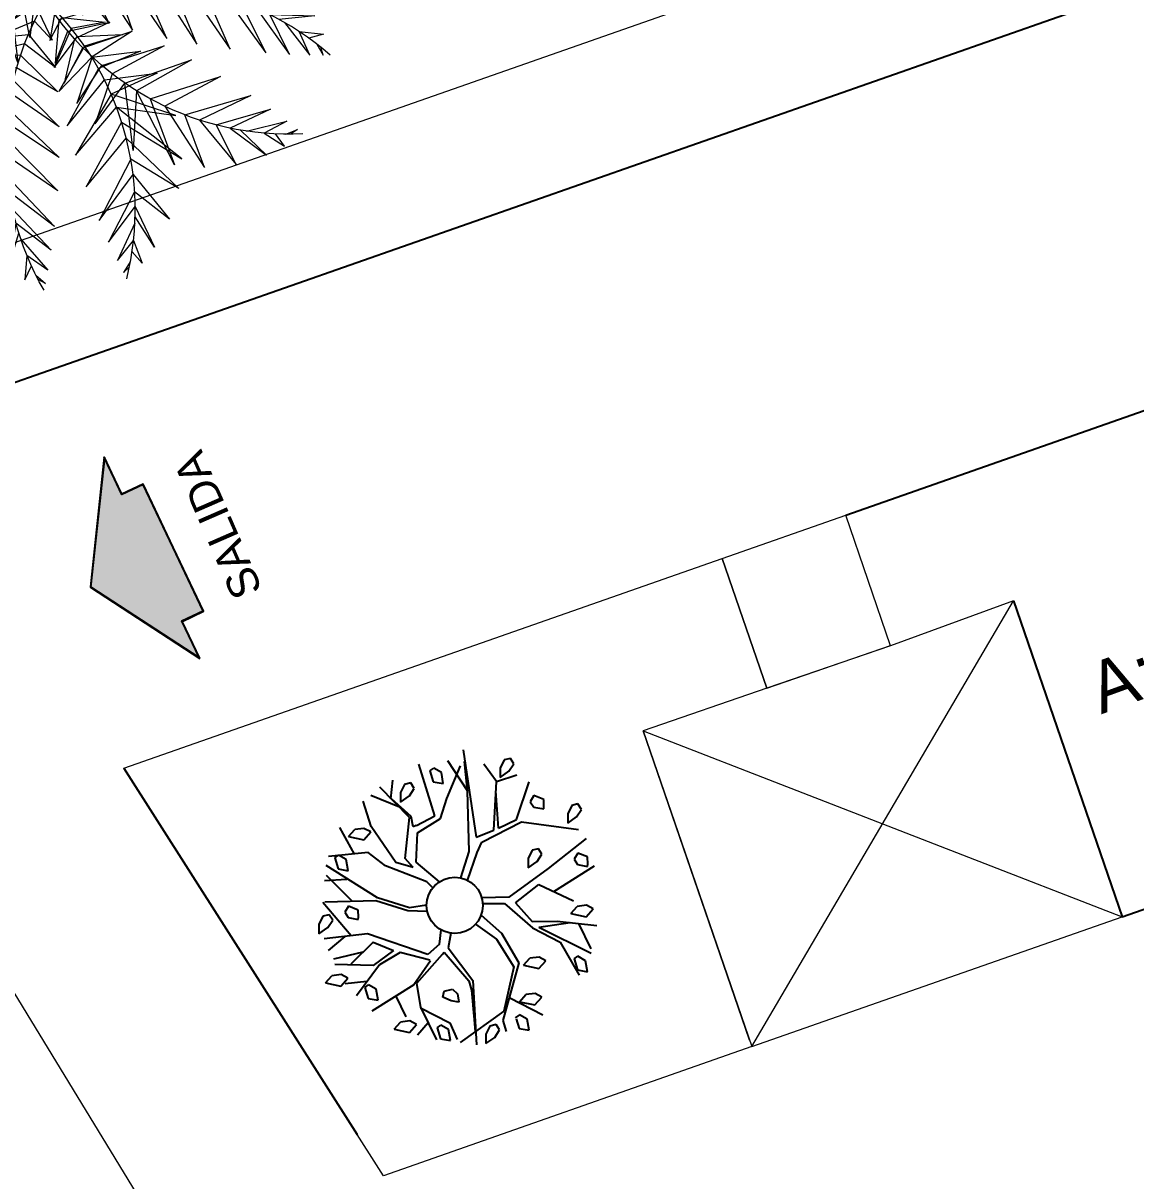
# Model space of a CAD drawing. Extents: x 604418 to 606014, y 1310869 to 1312555.
# Drawn here: x 605709.96 to 605718.47, y 1311089.53 to 1311098.38 of the extents above; entities that cross this region are included whole.
import ezdxf

# ---------------------------------------------------------------- set-up
doc = ezdxf.new("R2010")
doc.units = 0
doc.header["$MEASUREMENT"] = 0
for name, pattern in [('ACAD_ISO04W100', [30, 24, -3, 0, -3]), ('ACAD_ISO06W100', [36, 24, -3, 0, -3, 0, -3, 0, -3]), ('HIDDEN', [0.375, 0.25, -0.125]), ('SUBTERRANEO', [4.7624999999999975, 3.174999999999999, -1.587499999999999])]:
    doc.linetypes.add(name, pattern=pattern)
doc.layers.get('0').update_dxf_attribs({"color": 10})
doc.layers.add('1-Cartografia', color=7, linetype='Continuous', lineweight=13)
doc.layers.add('LMT a INSTALAR', color=6, linetype='ACAD_ISO06W100', lineweight=9)
for name, color, linetype in [('ANDENES-TITO', 2, 'Continuous'), ('ARBOLES', 102, 'Continuous'), ('PALME-1', 82, 'Continuous'), ('parqueos', 4, 'Continuous'), ('Q01 - CALLES', 127, 'Continuous')]:
    doc.layers.add(name, color=color, linetype=linetype)
doc.styles.add('B', font='arial.ttf', dxfattribs={"height": 0.0254})

# ---------------------------------------------------------------- blocks, each defined once
blk = doc.blocks.new('A$C48C97B70')
at = {"layer": 'PALME-1', "lineweight": 5}
for p, q in [((2.072342711151578, 6.539757133461535), (2.170993821462616, 6.532959528965876)), ((2.215910241822712, 6.496664697071537), (2.072342711151578, 6.539757133461535)), ((2.315381746622734, 6.599569622194394), (2.308759636594914, 6.417534291977063)), ((2.409648848813958, 6.324762820033357), (2.315381746622734, 6.599569622194394)), ((2.552023350144736, 6.547294185031205), (2.605243965052068, 6.121538928011432)), ((2.686585457413457, 6.0263228318654), (2.552023350144736, 6.547294185031205)), ((2.109145975671709, 6.384245945140719), (2.409648848813958, 6.324762820033357)), ((2.556235553929582, 6.175663349684328), (2.109145975671709, 6.384245945140719)), ((2.902934323064983, 6.406875107437372), (2.79309800628107, 5.890090512111783)), ((2.91185081389267, 5.719506327062845), (2.902934323064983, 6.406875107437372)), ((2.17080201394856, 6.14843697915785), (2.686585457413457, 6.0263228318654)), ((2.79309800628107, 5.890090512111783), (2.17080201394856, 6.14843697915785)), ((3.221362474723719, 6.19808159628883), (3.009236497804523, 5.560948513448238)), ((3.129033586243168, 5.334387176670134), (3.221362474723719, 6.19808159628883)), ((3.210483656963333, 5.151997671928257), (3.476696790079586, 5.948182277148589)), ((3.476696790079586, 5.948182277148589), (3.277439789846539, 4.975987701676786)), ((2.250659788493067, 5.877088903915137), (2.91185081389267, 5.719506327062845)), ((3.009236497804523, 5.560948513448238), (2.250659788493067, 5.877088903915137)), ((2.388137213652954, 5.472214528825134), (3.129033586243168, 5.334387176670134)), ((3.210483656963333, 5.151997671928257), (2.388137213652954, 5.472214528825134)), ((3.277439789846539, 4.975987701676786), (3.756338857463561, 5.506348918424919)), ((3.756338857463561, 5.506348918424919), (3.328270285041071, 4.818382484139875)), ((2.534703512326814, 5.10012524551712), (3.277439789846539, 4.975987701676786)), ((3.328270285041071, 4.818382484139875), (2.534703512326814, 5.10012524551712)), ((3.909237030078657, 4.976652111392468), (3.328270285041071, 4.818382484139875)), ((3.377104022074491, 4.634997698944062), (3.909237030078657, 4.976652111392468)), ((2.683092593215406, 4.767370728543028), (3.377104022074491, 4.634997698944062)), ((3.409331238712184, 4.483896916965023), (2.683092593215406, 4.767370728543028)), ((5.099083250737749, 4.709153651027009), (4.7000261915382, 4.003962910035625)), ((4.862730723922141, 4.034791121492162), (5.099083250737749, 4.709153651027009)), ((3.925437976256944, 4.650008630240336), (3.409331238712184, 4.483896916965023)), ((3.434897479135543, 4.330342781729996), (3.925437976256944, 4.650008630240336)), ((4.515644523431547, 3.959039486479014), (4.560836301650852, 4.589793780585751)), ((4.560836301650852, 4.589793780585751), (4.7000261915382, 4.003962910035625)), ((5.620870345737785, 4.675173788331449), (4.862730723922141, 4.034791121492162)), ((5.049313929746859, 4.060273291775957), (5.620870345737785, 4.675173788331449)), ((5.248437111848034, 4.076084800297394), (5.962511981604621, 4.570644963532686)), ((5.962511981604621, 4.570644963532686), (5.504699753597379, 4.07937725703232)), ((1.618893041624688, 4.43102240213193), (2.124885034398176, 3.798161737388)), ((1.959349472192116, 3.802757524186745), (1.618893041624688, 4.43102240213193)), ((4.220504558179528, 3.86392322415486), (4.266304270480759, 4.447634300217032)), ((4.266304270480759, 4.447634300217032), (4.36755700269714, 3.914992629084736)), ((1.109125668299384, 4.314602350816131), (1.959349472192116, 3.802757524186745)), ((1.771087397122756, 3.798282656818628), (1.109125668299384, 4.314602350816131)), ((2.169265136006288, 4.398663227912039), (2.124885034398176, 3.798161737388)), ((2.314061223645695, 3.783092461759225), (2.169265136006288, 4.398663227912039)), ((2.482636831817217, 4.305086443666369), (2.467264722916298, 3.763124301563948)), ((2.620561620569788, 3.736058336682618), (2.482636831817217, 4.305086443666369)), ((2.871413715649396, 4.391883058706298), (3.434897479135543, 4.330342781729996)), ((3.453508515260182, 4.175500756362453), (2.871413715649396, 4.391883058706298)), ((3.893151809461415, 4.363695227541029), (3.453508515260182, 4.175500756362453)), ((3.464408285100944, 4.032410856336355), (3.893151809461415, 4.363695227541029)), ((3.944807559717447, 3.747194973519072), (4.030393492197618, 4.282214030390605)), ((4.030393492197618, 4.282214030390605), (4.075651273597032, 3.806130931247026)), ((5.690529267420061, 4.069788537686691), (6.298271546256728, 4.391043368726969)), ((6.298271546256728, 4.391043368726969), (5.897146972594783, 4.047198329819366)), ((0.7884219525149092, 4.157139943214133), (1.318447572761215, 3.744818661361933)), ((1.571980429929681, 3.782268248032779), (0.7884219525149092, 4.157139943214133)), ((2.741825681529008, 4.179233747301623), (2.772755018319003, 3.702005540952086)), ((2.911298305843957, 3.66459856252186), (2.741825681529008, 4.179233747301623)), ((6.067745437845588, 4.018908204976469), (6.589553371304646, 4.150188793195412)), ((6.589553371304646, 4.150188793195412), (6.190282995230518, 3.993080107029527)), ((2.956376706599258, 4.033704668981954), (3.027247471502051, 3.628440989181399)), ((3.189562233164907, 3.570096318144351), (2.956376706599258, 4.033704668981954)), ((3.012199615594, 4.137813482200727), (3.464408285100944, 4.032410856336355)), ((3.468956709606573, 3.911039973609149), (3.012199615594, 4.137813482200727)), ((3.468037246959284, 3.738560013240203), (3.827438695821911, 4.112911172676831)), ((3.827438695821911, 4.112911172676831), (3.468956709606573, 3.911039973609149)), ((3.685084666009061, 3.609697680687532), (3.841679007280618, 4.104456616099924)), ((3.841679007280618, 4.104456616099924), (3.836072750855237, 3.693081015022472)), ((5.327307574334554, 3.442139740334824), (4.862730723922141, 4.034791121492162)), ((5.049313929746859, 4.060273291775957), (5.724152020178735, 3.491602858528495)), ((5.724152020178735, 3.491602858528495), (5.248437111848034, 4.076084800297394)), ((5.504699753597379, 4.07937725703232), (6.14542867639102, 3.564741639653221)), ((6.14542867639102, 3.564741639653221), (5.690529267420061, 4.069788537686691)), ((5.897146972594783, 4.047198329819366), (6.421890453668311, 3.624540694523603)), ((6.421890453668311, 3.624540694523603), (6.067745437845588, 4.018908204976469)), ((0.485448888852261, 3.926491856342182), (0.9360923547064885, 3.65071875997819)), ((1.136499665444717, 3.705837757093832), (0.485448888852261, 3.926491856342182)), ((4.36755700269714, 3.914992629084736), (4.964124301914126, 3.413108746986836)), ((4.964124301914126, 3.413108746986836), (4.515644523431547, 3.959039486479014)), ((4.7000261915382, 4.003962910035625), (5.327307574334554, 3.442139740334824)), ((6.261264526168816, 3.97596579301171), (6.658436554134823, 3.683305291924626)), ((6.462345477775671, 3.91865292401053), (6.748742411262356, 3.9674572434742)), ((6.658436554134823, 3.683305291924626), (6.462345477775671, 3.91865292401053)), ((6.748742411262356, 3.9674572434742), (6.592095402884297, 3.8744925793726)), ((1.318447572761215, 3.744818661361933), (0.7675869886297733, 3.134953112574294)), ((1.771087397122756, 3.798282656818628), (1.195132528082468, 3.129650846822187)), ((1.195132528082468, 3.129650846822187), (1.571980429929681, 3.782268248032779)), ((1.594795744982548, 3.143843350932002), (1.959349472192116, 3.802757524186745)), ((2.124885034398176, 3.798161737388), (1.594795744982548, 3.143843350932002)), ((1.957979965256527, 3.172862487379462), (2.314061223645695, 3.783092461759225)), ((2.467264722916298, 3.763124301563948), (1.957979965256527, 3.172862487379462)), ((2.374761829501949, 3.225290659116581), (2.620561620569788, 3.736058336682618)), ((3.181041071307845, 3.857268982101232), (3.468037246959284, 3.738560013240203)), ((3.462164395605214, 3.616779003990814), (3.181041071307845, 3.857268982101232)), ((4.253843837417662, 3.400641982909292), (3.944807559717447, 3.747194973519072)), ((4.075651273597032, 3.806130931247026), (4.544305811985396, 3.398677153047174)), ((4.544305811985396, 3.398677153047174), (4.220504558179528, 3.86392322415486)), ((6.706020068493672, 3.830860005225986), (6.81258699845057, 3.725446137133986)), ((6.81258699845057, 3.725446137133986), (6.759389090584591, 3.808802190702409)), ((0.2361173620447516, 3.642432324122638), (0.655272247036919, 3.550730878021568)), ((0.7721523740328848, 3.5956928555388), (0.2361173620447516, 3.642432324122638)), ((0.9360923547064885, 3.65071875997819), (0.4851368642412126, 3.150084818713367)), ((0.4851368642412126, 3.150084818713367), (0.7721523740328848, 3.5956928555388)), ((0.7675869886297733, 3.134953112574294), (1.136499665444717, 3.705837757093832)), ((2.772755018319003, 3.702005540952086), (2.374761829501949, 3.225290659116581)), ((2.661224959301762, 3.273362423060462), (2.911298305843957, 3.66459856252186)), ((3.027247471502051, 3.628440989181399), (2.661224959301762, 3.273362423060462)), ((3.926706466940232, 3.414563037222251), (3.685084666009061, 3.609697680687532)), ((3.836072750855237, 3.693081015022472), (4.253843837417662, 3.400641982909292)), ((0.5879098090808839, 3.522560335695744), (0.2422600681893528, 3.170534702949226)), ((2.981999052804895, 3.33906352892518), (3.189562233164907, 3.570096318144351)), ((3.302425265079364, 3.523976467782632), (2.981999052804895, 3.33906352892518)), ((3.580979051650502, 3.546238041482866), (3.926706466940232, 3.414563037222251)), ((0.1079707489116117, 3.43673736625351), (0.2773943352513015, 3.369831745279953)), ((0.3984837138559669, 3.434038767358288), (0.1079707489116117, 3.43673736625351)), ((0.2422600681893528, 3.170534702949226), (0.3984837138559669, 3.434038767358288)), ((3.332632150151767, 3.34651159401983), (3.38708580750972, 2.98058735113591)), ((0.1718455277150497, 3.308659199858084), (0.08337332028895617, 3.187658116221428)), ((0.08337332028895617, 3.187658116221428), (0.1226571858860552, 3.278405164601281)), ((3.248319437960163, 3.258440762292594), (2.731487293960527, 3.21161420433782)), ((2.731487293960527, 3.21161420433782), (3.134490717668086, 3.128852164372802)), ((3.38708580750972, 2.98058735113591), (3.248319437960163, 3.258440762292594)), ((3.534062391845509, 3.189083838136867), (3.340175927500241, 2.707714716438204)), ((3.494100376148708, 3.304271258879453), (3.844624524586834, 3.185955692315474)), ((3.844624524586834, 3.185955692315474), (3.534062391845509, 3.189083838136867)), ((2.517388925771229, 3.06542000407353), (2.972683737869374, 2.91909837257117)), ((3.058313231333159, 3.034255284117535), (2.517388925771229, 3.06542000407353)), ((3.134490717668086, 3.128852164372802), (3.330513679073192, 2.658078050706536)), ((2.972683737869374, 2.91909837257117), (3.270130277378485, 2.373955077026039)), ((3.330513679073192, 2.658078050706536), (3.058313231333159, 3.034255284117535)), ((3.340175927500241, 2.707714716438204), (3.59752581466455, 3.028701244154945)), ((3.647004531347193, 2.917780390474945), (3.372718029655516, 2.450514665339142)), ((3.59752581466455, 3.028701244154945), (4.105901260743849, 2.988605438731611)), ((4.105901260743849, 2.988605438731611), (3.647004531347193, 2.917780390474945)), ((2.305217212880962, 2.870481743244454), (2.803743595723063, 2.657336931442842)), ((2.885166313848458, 2.790012650424615), (2.305217212880962, 2.870481743244454)), ((3.270130277378485, 2.373955077026039), (2.885166313848458, 2.790012650424615)), ((3.372718029655516, 2.450514665339142), (3.710475369938649, 2.789075389970094)), ((3.710475369938649, 2.789075389970094), (4.331273649935611, 2.805358869954944)), ((4.331273649935611, 2.805358869954944), (3.785483577288687, 2.652341371169314)), ((2.803743595723063, 2.657336931442842), (3.165985810337588, 1.967003280296922)), ((3.785483577288687, 2.652341371169314), (3.449524783995003, 2.172812515171245)), ((2.103190960828215, 2.613297319738194), (2.645531261456199, 2.351689536590129)), ((2.728957957704552, 2.52214392949827), (2.103190960828215, 2.613297319738194)), ((3.165985810337588, 1.967003280296922), (2.728957957704552, 2.52214392949827)), ((3.449524783995003, 2.172812515171245), (3.866465097409673, 2.519395898329094)), ((3.866465097409673, 2.519395898329094), (4.646028709830716, 2.527177116833627)), ((4.646028709830716, 2.527177116833627), (3.952712326892652, 2.391210660105571)), ((1.871158147696406, 2.113180001964793), (2.645531261456199, 2.351689536590129)), ((2.645531261456199, 2.351689536590129), (3.059729687054642, 1.618500017561018)), ((3.952712326892652, 2.391210660105571), (3.58636029146146, 1.875769624253735)), ((3.58636029146146, 1.875769624253735), (4.066406800411642, 2.239262379473075)), ((3.925750808091834, 1.441292198840529), (4.066406800411642, 2.239262379473075)), ((4.066406800411642, 2.239262379473075), (4.907796958577819, 2.273755981819704)), ((4.907796958577819, 2.273755981819704), (4.17234099295456, 2.111978875938803)), ((1.792426663800143, 1.596248906804249), (2.580521340714768, 2.199384402483702)), ((2.580521340714768, 2.199384402483702), (1.871158147696406, 2.113180001964793)), ((3.059729687054642, 1.618500017561018), (2.580521340714768, 2.199384402483702)), ((4.17234099295456, 2.111978875938803), (3.925750808091834, 1.441292198840529)), ((4.349980074330233, 1.135602922644466), (4.17234099295456, 2.111978875938803)), ((2.515611188136972, 2.022609669947997), (1.792426663800143, 1.596248906804249)), ((2.515611188136972, 2.022609669947997), (2.926296855206601, 1.241501617012545)), ((4.3001007566927, 1.973631209228188), (5.182541553280316, 1.983157423557714)), ((4.3001007566927, 1.973631209228188), (4.349980074330233, 1.135602922644466)), ((5.182541553280316, 1.983157423557714), (4.443687955150381, 1.834768826840445)), ((2.457456857548095, 1.831512524746358), (1.821242342237383, 1.240138054126874)), ((2.926296855206601, 1.241501617012545), (2.457456857548095, 1.831512524746358)), ((4.443687955150381, 1.834768826840445), (4.680083942599595, 0.9989401279017329)), ((4.680083942599595, 0.9989401279017329), (4.639327736455016, 1.669219866394997)), ((4.639327736455016, 1.669219866394997), (5.461078145774081, 1.658749242546037)), ((5.461078145774081, 1.658749242546037), (4.788814511382952, 1.558412575628608)), ((1.821242342237383, 1.240138054126874), (2.399274100433104, 1.581920561147854)), ((2.399274100433104, 1.581920561147854), (2.764498831005767, 0.8457179625984281)), ((4.788814511382952, 1.558412575628608), (5.053402894292958, 0.9239456083159894)), ((2.368780232500285, 1.398359464714304), (1.924645158462226, 0.8736696706619114)), ((2.764498831005767, 0.8457179625984281), (2.368780232500285, 1.398359464714304)), ((5.053402894292958, 0.9239456083159894), (4.962611843948252, 1.44441397394985)), ((4.962611843948252, 1.44441397394985), (5.636359921656549, 1.436750726075843)), ((5.636359921656549, 1.436750726075843), (5.112242182018235, 1.357725282199681)), ((5.112242182018235, 1.357725282199681), (5.431365475989878, 0.9245065893046558)), ((5.431365475989878, 0.9245065893046558), (5.223222281550989, 1.29970837989822)), ((5.28887854795903, 1.267762609757483), (5.781500488519669, 1.24094073777087)), ((1.924645158462226, 0.8736696706619114), (2.346526292036287, 1.191705271136016)), ((2.346526292036287, 1.191705271136016), (2.646792052546516, 0.5885173473507166)), ((5.781500488519669, 1.24094073777087), (5.480490738409571, 1.18407818954438)), ((5.480490738409571, 1.18407818954438), (5.670432295068167, 0.9642435463611037)), ((5.670432295068167, 0.9642435463611037), (5.60869708226528, 1.135618800064549)), ((5.724356828373857, 1.09681861451827), (5.873638325021602, 1.110369574278593)), ((5.873638325021602, 1.110369574278593), (5.779567710822448, 1.079890589462593)), ((2.337565534398891, 1.019009375944734), (2.097415535245091, 0.5375053882598877)), ((2.646792052546516, 0.5885173473507166), (2.337565534398891, 1.019009375944734)), ((2.097415535245091, 0.5375053882598877), (2.336508853361011, 0.8937838720157743)), ((2.337999686365947, 0.8207834959030151), (2.538657347671688, 0.3700814959593117)), ((2.350847847177647, 0.6120893694460392), (2.241748867090791, 0.3428265270777047)), ((2.538657347671688, 0.3700814959593117), (2.350847847177647, 0.6120893694460392)), ((2.241748867090791, 0.3428265270777047), (2.366149720503017, 0.4758871961385012)), ((2.384330539614893, 0.3552551558241248), (2.464432897162624, 0.2285578553564847)), ((2.464432897162624, 0.2285578553564847), (2.39442759915255, 0.2983970080967993))]:
    blk.add_line(p, q, dxfattribs=at)
for points in [[(2.170005674357526, 6.47765037836507), (2.241052294964902, 6.609638906549662), (2.17610205791425, 6.535075405379757)], [(2.154564774478786, 6.219103512354195), (2.02690392837394, 6.480078173102811), (2.160304883727804, 6.356042295461521)], [(2.156341567868367, 6.010021812748164), (2.324991472880356, 6.4736520529259), (2.154564774478786, 6.219103512354195)], [(2.16976996010635, 5.812250819057226), (1.896537362015806, 6.275782974204049), (2.159959133598022, 5.937095887260512)], [(2.190785011625849, 5.6406042764429), (2.448136188904755, 6.263312531169504), (2.16976996010635, 5.812250819057226)], [(2.27069055789616, 5.255032744025812), (2.583540279185399, 6.014972493285313), (2.227435329928994, 5.436012126971036)], [(2.227435329928994, 5.436012126971036), (1.747697115293704, 5.928360163699836), (2.190785011625849, 5.6406042764429)], [(4.544700947008096, 5.013609378831461), (4.833686141879298, 5.832743209321052), (4.750456606037915, 5.166403324808925)], [(4.906676866929047, 5.267496261978522), (5.211013276129961, 5.883884690934792), (5.087361252051778, 5.370230613742024)], [(5.242193514248356, 5.447244495619088), (5.588177711004391, 5.859328282764181), (5.35663316375576, 5.498098306823522)], [(5.620723859756254, 5.597161437151954), (5.824239349691197, 5.804493322502822), (5.751748201088049, 5.637383337365463)], [(4.392587163136341, 4.884143389295787), (4.495571633568034, 5.717314173467457), (4.256301564048044, 4.754186208359897)], [(5.86963800038211, 5.668762093177065), (6.017757985042408, 5.645760704297572), (5.925812243833207, 5.682150669861585)], [(2.346184281865135, 5.010120352962986), (1.670173717662692, 5.555558150867), (2.27069055789616, 5.255032744025812)], [(2.417559240013361, 4.823557599913329), (2.77261847560294, 5.631471857661381), (2.346184281865135, 5.010120352962986)], [(5.424185181967914, 5.525811162078753), (5.917516169720329, 5.521302725654095), (5.620723859756254, 5.597161437151954)], [(4.256301564048044, 4.754186208359897), (4.052790259360336, 5.43917561462149), (4.142499957582913, 4.633885177783668)], [(5.087361252051778, 5.370230613742024), (5.760236592148431, 5.335102644283324), (5.242193514248356, 5.447244495619088)], [(2.570173078100197, 4.504368314985186), (2.932087307330221, 5.264726978261024), (2.494671947904862, 4.651754620950669)], [(4.750456606037915, 5.166403324808925), (5.571213925839402, 5.12468051398173), (4.906676866929047, 5.267496261978522)], [(2.417559240013361, 4.823557599913329), (1.666330594918691, 5.198304021731019), (2.494671947904862, 4.651754620950669)], [(4.019387778360397, 4.489461824530736), (3.686499810777605, 5.027122383005917), (4.142499957582913, 4.633885177783668)], [(4.392587163136341, 4.884143389295787), (5.272642843658105, 4.818610895890743), (4.544700947008096, 5.013609378831461)], [(2.749371340847574, 4.210532552096993), (3.062453357386403, 4.924507077550516), (2.665315036778338, 4.340165023226291)], [(3.835917418007739, 4.23947516665794), (3.53108133841306, 4.739366353023797), (3.925176166580059, 4.367010969901457)], [(4.142499957582913, 4.633885177783668), (4.980002656928264, 4.546041940804571), (4.256301564048044, 4.754186208359897)], [(2.494671947904862, 4.651754620950669), (1.781017156899907, 4.688143855426461), (2.570173078100197, 4.504368314985186)], [(2.665315036778338, 4.340165023226291), (2.047454026411287, 4.20547631662339), (2.570173078100197, 4.504368314985186)], [(2.936202305485494, 3.961225484032184), (3.194800092256628, 4.525834057247266), (2.839872449287213, 4.08387531992048)], [(3.680865227244794, 3.983363593928516), (3.436798440176062, 4.467100864741951), (3.752379397163168, 4.107779220212251)], [(3.925176166580059, 4.367010969901457), (4.702673003892414, 4.309751543914899), (4.019387778360397, 4.489461824530736)], [(2.839872449287213, 4.08387531992048), (2.266970048076473, 3.963048696983606), (2.749371340847574, 4.210532552096993)], [(3.112280795350671, 3.763299948070198), (3.274903748184443, 4.246629072353244), (3.029674842953682, 3.85233834409155)], [(3.550926095223986, 3.719778106082231), (3.387992553412914, 4.212485782103613), (3.624444051180035, 3.875807887408882)], [(3.752379397163168, 4.107779220212251), (4.37089140561875, 4.052114577265456), (3.835917418007739, 4.23947516665794)], [(3.029674842953682, 3.85233834409155), (2.492253964184783, 3.783424315974116), (2.936202305485494, 3.961225484032184)], [(3.325157613842748, 3.560028912266716), (3.353889728430659, 3.928865215508267), (3.234892703243531, 3.641988356830552)], [(3.624444051180035, 3.875807887408882), (4.134339513606392, 3.883546425960958), (3.680865227244794, 3.983363593928516)], [(3.234892703243531, 3.641988356830552), (2.716051258263178, 3.652559398440644), (3.112280795350671, 3.763299948070198)], [(3.729752234066837, 3.45785673125647), (4.128319124458358, 3.790200868388638), (3.901874270406552, 3.446712814969942)], [(4.022629983141087, 3.433688336517662), (4.383084442815743, 3.838216366013512), (4.164607411599718, 3.412809299072251)], [(4.317768965265714, 3.383416073629633), (4.670954665984027, 3.85040225693956), (4.46915942186024, 3.347174729220569)], [(4.617636742070317, 3.304460272425786), (4.995665648719296, 3.811399539699778), (4.797157781897113, 3.242922397796065)], [(2.891659343149513, 3.310966674471274), (2.452825346612372, 3.628763884538785), (2.757464850437827, 3.260120212566108)], [(3.172536430647597, 3.397393225692213), (2.711960111628287, 3.636511703487486), (3.006810810766183, 3.349589448189363)], [(3.503731538774446, 3.60736023215577), (3.861060279305093, 3.703182586701587), (3.550926095223986, 3.719778106082231)], [(4.95082273078151, 3.181195360608399), (5.513373970985413, 3.621835168683901), (4.797157781897113, 3.242922397796065)], [(2.338219963363372, 3.057120678247884), (1.860253911931068, 3.471175903920084), (2.176076778094284, 2.958508807700127)], [(2.614172788336873, 3.198558794800192), (2.16904144117143, 3.578919567866251), (2.474079485167749, 3.130688536679372)], [(3.607858661212958, 3.460514123085886), (3.828101624385454, 3.163262059213594), (3.729752234066837, 3.45785673125647)], [(3.006810810766183, 3.349589448189363), (2.91818766517099, 2.84739505732432), (2.891659343149513, 3.310966674471274)], [(3.291022957651876, 3.426134270383045), (3.13966504635755, 3.088559782132506), (3.172536430647597, 3.397393225692213)], [(3.523551811114885, 3.316470418125391), (3.359355548280291, 2.984950676327571), (3.576744205201976, 3.206763199530542)], [(3.901874270406552, 3.446712814969942), (4.096152673359029, 2.975216081598774), (4.022629983141087, 3.433688336517662)], [(4.164607411599718, 3.412809299072251), (4.33975546748843, 2.817008313024417), (4.317768965265714, 3.383416073629633)], [(4.46915942186024, 3.347174729220569), (4.701155101531185, 2.602891196729615), (4.617636742070317, 3.304460272425786)], [(2.757464850437827, 3.260120212566108), (2.714189377729781, 2.640618080738932), (2.614172788336873, 3.198558794800192)], [(3.576744205201976, 3.206763199530542), (4.054222009028308, 3.0034822630696), (3.645276408176869, 3.048480163095519)], [(4.797157781897113, 3.242922397796065), (5.022718547144905, 2.431596601847559), (4.95082273078151, 3.181195360608399)], [(5.12171975185629, 3.102095157606527), (5.934571020072326, 3.311981251928955), (4.95082273078151, 3.181195360608399)], [(2.039228462497704, 2.865258167032152), (1.395255670533516, 3.174978010123596), (2.176076778094284, 2.958508807700127)], [(2.474079485167749, 3.130688536679372), (2.407128198770806, 2.353966257767752), (2.338219963363372, 3.057120678247884)], [(3.645276408176869, 3.048480163095519), (3.314152698847465, 2.660652421880513), (3.688722559949383, 2.935060539282858)], [(5.12171975185629, 3.102095157606527), (5.383647932903841, 2.259369736304507), (5.297967160586268, 3.008090391987935)], [(5.297967160586268, 3.008090391987935), (6.16600365715567, 3.039797091390938), (5.515596752869897, 2.872743644053116)], [(2.176076778094284, 2.958508807700127), (2.129790831706487, 2.117684915196151), (2.039228462497704, 2.865258167032152)], [(3.688722559949383, 2.935060539282858), (4.213079168112017, 2.798603621777147), (3.734850078239106, 2.799171700142324)], [(1.889275597059168, 2.751342532224953), (1.050323868636042, 2.78199142543599), (2.039228462497704, 2.865258167032152)], [(3.734850078239106, 2.799171700142324), (3.284365245490335, 2.371715185698122), (3.778496818151325, 2.649447336327285)], [(5.515596752869897, 2.872743644053116), (5.777917718980461, 2.093916910467669), (5.666956469649449, 2.764508768683299)], [(5.666956469649449, 2.764508768683299), (6.352019103593193, 2.707547979895025), (5.828818963374943, 2.634118099231273)], [(1.889275597059168, 2.751342532224953), (1.81420372670982, 1.872049222700298), (1.737293819780461, 2.621721604838967)], [(3.778496818151325, 2.649447336327285), (4.355133664794266, 2.54792797146365), (3.815240881405771, 2.498178108828142)], [(5.828818963374943, 2.634118099231273), (6.043017279356718, 1.995279872557148), (5.957269614445977, 2.518339873291552)], [(1.737293819780461, 2.621721604838967), (0.8826597919687629, 2.46650126716122), (1.553760649636388, 2.442844671662897)], [(3.815240881405771, 2.498178108828142), (3.258504012366757, 1.952445544535294), (3.844895531772636, 2.34655145695433)], [(5.957269614445977, 2.518339873291552), (6.467556042363867, 2.347676831297576), (6.046564603922889, 2.430539256427437)], [(1.553760649636388, 2.442844671662897), (1.464599218335934, 1.625878570368513), (1.429139588726684, 2.304663113784045)], [(6.097129486734048, 2.377866017399356), (6.27393753407523, 1.91728518391028), (6.235613497206941, 2.221211963798851)], [(1.429139588726684, 2.304663113784045), (0.772239432670176, 2.102085896534845), (1.299012497416697, 2.14258864405565)], [(3.844895531772636, 2.34655145695433), (4.468417391995899, 2.241129613714293), (3.871945058228448, 2.158713663928211)], [(6.235613497206941, 2.221211963798851), (6.503155707614496, 2.107959010638297), (6.321102918940596, 2.114082425134256)], [(1.299012497416697, 2.14258864405565), (1.226826903643087, 1.4726748901885), (1.198385304887779, 2.001953173428774)], [(3.871945058228448, 2.158713663928211), (3.252601711661555, 1.588151637697592), (3.887041300884448, 1.993803849676624)], [(3.887041300884448, 1.993803849676624), (4.535653990111314, 1.693922344129533), (3.871945058228448, 2.158713663928211)], [(1.198385304887779, 2.001953173428774), (0.7365819825790823, 1.725808639312163), (1.13000139023643, 1.897042812313884)], [(3.894528078730218, 1.805637481156737), (4.451833559432998, 1.177791992900893), (3.887041300884448, 1.993803849676624)], [(6.39354687242303, 2.015926910797134), (6.426494472543709, 1.869697470217943), (6.426611954928376, 1.968582429690287)], [(1.091911516035907, 1.834749642992392), (1.018010706524365, 1.346964383963495), (0.9902521298499778, 1.652037620078772)], [(3.894528078730218, 1.805637481156737), (3.26381215674337, 1.188393660355359), (3.891187129309401, 1.605915467021987)], [(0.9902521298499778, 1.652037620078772), (0.7532290507806465, 1.484034271677956), (0.9297311570262536, 1.529064489062876)], [(3.891187129309401, 1.605915467021987), (4.315050064469688, 0.847738120239228), (3.869909705827013, 1.350516458507627)], [(0.8800271427026019, 1.417654696386307), (0.8792118047131225, 1.267761636758223), (0.8578867753967643, 1.364319868851453)], [(3.869909705827013, 1.350516458507627), (3.296248267986812, 0.7620473224669695), (3.842559180222452, 1.166460759472102)], [(3.842559180222452, 1.166460759472102), (4.104102835524827, 0.5307326246984303), (3.800275092246011, 0.9629583028145134)], [(3.800275092246011, 0.9629583028145134), (3.329281992162578, 0.4811277338303626), (3.755768627277575, 0.7958555142395198)], [(3.755768627277575, 0.7958555142395198), (3.836446257424541, 0.2638693936169147), (3.718317991355434, 0.6763565882574767)], [(3.694481070735492, 0.6073415265418589), (3.365110683604144, 0.2400392841082066), (3.618164612678811, 0.4126774261239916)], [(3.618164612678811, 0.4126774261239916), (3.639302216819488, 0.1229218966327608), (3.561775000300258, 0.2877558881882578)], [(3.507427083794028, 0.1785362230148166), (3.392287149792537, 0.08256023982539773), (3.480357015854679, 0.1275263123679906)]]:
    blk.add_lwpolyline(points, dxfattribs=at)
for centre, start, end in [((5.588793920818716, 6.143739468883723), 171.0104521834421, 231.4464456841633), ((6.694100860622711, 2.33411510149017), 100.476191748202, 160.9121852559867), ((4.041404828545637, 0.07403990789316595), 99.94926296678528, 160.385256475702), ((0.4597341808257625, 1.76320576085709), 329.1163057678704, 29.55229927301689), ((3.593947651563212, 0.02548631397075951), 32.00061704183793, 92.43661055352145)]:
    blk.add_arc(centre, 3.435055977674358, start, end, dxfattribs=at)
at = {"layer": 'PALME-1', "lineweight": 5, "extrusion": (0, 0, -1)}
for centre, major_axis, ratio, start_param, end_param in [((0.03457255742978305, 3.843105676351115), (2.428951375544984, 2.428951375544984), 0.9999999999944229, -0.1568972076351143, 0.8979098656253504), ((5.771400176803581, 0.9274167057592422), (2.428951375662981, 2.428951375662981), 0.9999999999566004, 3.700108783691731, 4.754915857151383), ((6.758870571036823, 4.372393509605899), (-2.428951375770286, 2.428951375770285), 0.9999999999474494, 4.17336683088863, 5.228173904150966)]:
    blk.add_ellipse(centre, major_axis=major_axis, ratio=ratio, start_param=start_param, end_param=end_param, dxfattribs=at)
at = {"layer": 'PALME-1', "lineweight": 5, "extrusion": (0, 0, -0.9999999999999998)}
blk.add_ellipse((5.420667597092688, 0.6453492771834135), major_axis=(-2.428951375443933, 2.428951375443933), ratio=0.9999999999891818, start_param=0.1736473969369881, end_param=1.228454470390285, dxfattribs=at)
at = {"layer": 'PALME-1', "lineweight": 5, "extrusion": (0, 0, -0.9999999999999999)}
blk.add_ellipse((1.946813749149442, 0.3677244198042899), major_axis=(-2.428951375577941, 2.42895137557794), ratio=0.9999999999802652, start_param=0.182844039079733, end_param=1.237651112525595, dxfattribs=at)
blk = doc.blocks.new('p_arbol04')
at = {"layer": 'ARBOLES'}
for p, q in [((-0.6233037726487964, 1.751350475242361), (-0.4075766726164147, 2.362287975149229)), ((0.05112552735954523, 1.875145075144246), (0.3460060274228454, 2.362287975149229)), ((0.7614861273905262, 1.695985575206578), (0.5425942273577675, 2.315892175305635)), ((0.7391781273763627, 1.388008275302127), (0.8047081273980439, 2.292689675232396)), ((-1.002749972627498, 0.764560075243935), (-1.205704372609034, 2.041801575105637)), ((-0.4075765726156533, 1.550386175280437), (-1.030103272642009, 2.130308675114065)), ((0.7719444273971021, 1.944740375271067), (1.099590327357873, 2.176704575307667)), ((1.120663127396256, 1.005671775201336), (1.720522727351636, 1.987782375188544)), ((-1.138052872614935, 1.514939975226298), (-1.476309772580862, 1.850215275306255)), ((-1.409783172653988, 1.112654275260866), (-1.363558072596788, 1.898112575290725)), ((-0.1782260725740343, 0.9704636752139777), (0.05112552735954523, 1.875145075144246)), ((0.7777981273829937, 1.37101607513614), (0.7830650274408981, 1.941581875318661)), ((-1.980273772613145, 0.6457032752223313), (-1.849216272588819, 1.573585675098002)), ((-1.070401372620836, 0.7485947750974447), (-1.814566572662443, 1.546870575286448)), ((-0.3748126726131886, 1.086448775138706), (-0.4075765726156533, 1.550386175280437)), ((1.98423122742679, 0.8312806752510369), (2.180817827349529, 1.573585675098002)), ((0.01836212736088783, 0.8776749751996249), (0.7391781273763627, 1.388008275302127)), ((0.6355831273831427, 1.195744475116953), (0.7777981273829937, 1.37101607513614)), ((2.580556127359159, 1.480812175199389), (1.361704627401195, 0.04258437524549663)), ((1.570559327374212, 1.058760175248608), (2.282893027411774, 1.297651775181293)), ((1.98423122742679, 0.8312806752510369), (2.410169627401046, 1.295222575310618)), ((-1.718158272560686, 0.4137299752328545), (-2.40621067257598, 1.040052875177935)), ((-0.04716827266383916, 0.2049576751887798), (-0.3748126726131886, 1.086448775138706)), ((0.1166561273857951, 0.6457032752223313), (0.6081219273619354, 1.040052875177935)), ((0.6081219273619354, 1.040052875177935), (1.158153927419335, 0.8729538752231747)), ((0.7040569273522124, 1.16591347521171), (0.6355831273831427, 1.195744475116953)), ((0.7082607273478061, 1.164930875180289), (1.120663127396256, 1.005671775201336)), ((1.158153927419335, 0.8729538752231747), (1.570559327374212, 1.058760175248608)), ((-2.078566372627392, 0.7384888750966638), (-2.537271472625434, 0.8080811752006412)), ((-0.7772464726585895, 0.09400647529400885), (-1.070401372620836, 0.7485947750974447)), ((-0.7095950726652518, 0.109973275102675), (-1.002749972627498, 0.764560075243935)), ((-0.01440467266365886, 0.6225052752997726), (-0.1782260725740343, 0.9704636752139777)), ((-0.01440467266365886, 0.6225052752997726), (0.01836212736088783, 0.8776749751996249)), ((1.034060327336192, -0.05020582489669323), (1.98423122742679, 0.8312806752510369)), ((2.541228927439079, 0.5065217751543969), (2.639519927441142, 0.9472611751407385)), ((-2.144096572650596, -0.1197951247449964), (-2.668329172651283, 0.5065217751543969)), ((-2.076844772556797, 0.2269333752337843), (-2.602798772626556, 0.5993119752965868)), ((0.13611602736637, -0.001853824825957417), (0.1166561273857951, 0.6457032752223313)), ((1.72211572737433, -0.1429915248882025), (2.541228927439079, 0.5065217751543969)), ((2.541228927439079, 0.5065217751543969), (2.93440062738955, 0.2745560752227902)), ((-1.768481572624296, 0.2061417752411216), (-2.438977372599766, 0.2513520752545446)), ((-1.193925672559999, -0.838903724681586), (-1.718158272560686, 0.4137299752328545)), ((1.820409827399999, -0.1893874248489738), (2.383421327336691, 0.3813889753073454)), ((-2.488813172560185, -0.2502242247574031), (-2.832150572561659, 0.06577617512084544)), ((-1.768481572624296, 0.2061417752411216), (-1.619864072650671, -0.2357832246925682)), ((-0.5152587726479396, -0.2253798248711973), (-0.7772464726585895, 0.09400647529400885)), ((-0.4254874725593254, -0.1270918247755617), (-0.7095950726652518, 0.109973275102675)), ((-0.05716087261680514, 0.02101297513581812), (-0.04716827266383916, 0.2049576751887798)), ((1.361704627401195, 0.04258437524549663), (1.72211572737433, -0.1429915248882025)), ((-2.045802472624928, -0.2125868247821927), (-2.864915772574022, -0.28217912488617)), ((-1.619864072650671, -0.2357832246925682), (-2.144096572650596, -0.1197951247449964)), ((-1.554333672625944, -0.3749648248776793), (-2.045802472624928, -0.2125868247821927)), ((0.4960838273400441, -0.2900237247813493), (1.034060327336192, -0.05020582489669323)), ((0.5514073274098337, -0.4305006247013807), (1.132354427361861, -0.1893874248489738)), ((1.132354427361861, -0.1893874248489738), (1.361704627401195, -0.1197951247449964)), ((1.361704627401195, -0.1197951247449964), (2.246348227374256, -0.4677504247520119)), ((1.820409827399999, -0.1893874248489738), (2.21358152735047, -0.35176682472229)), ((2.21358152735047, -0.35176682472229), (2.999931027414277, -0.02700942475348711)), ((-1.25945287256036, -0.9548933247569948), (-1.554333672625944, -0.3749648248776793)), ((2.246348227374256, -0.4677504247520119), (2.934400927391835, -1.488424524897709)), ((-0.8662810726091266, -0.8852995247580111), (-0.6163215725682676, -0.7061476248782128)), ((-1.881979572586715, -1.047679024748504), (-2.897679472574964, -0.7461180246900767)), ((-2.312705772579648, -0.919796624686569), (-2.504504372598603, -1.372436424717307)), ((-1.25945287256036, -0.9780852247495204), (-1.881979572586715, -1.047679024748504)), ((-0.8662810726091266, -0.8852995247580111), (-1.193925672559999, -0.838903724681586)), ((-0.5295373726403341, -0.9108611247502267), (-0.8007506725843996, -1.070876924786717)), ((0.8664620274212211, -1.332453824812546), (0.4742874273797497, -0.9033507248386741)), ((-1.816452172584832, -1.070876924786717), (-2.144096372649074, -1.465226624859497)), ((-0.9952376725850627, -1.070876924786717), (-1.816452172584832, -1.070876924786717)), ((-0.9254470726009458, -1.06954942480661), (-1.038857972598635, -1.87248672475107)), ((-0.9952376725850627, -1.06954942480661), (-0.9254470726009458, -1.06954942480661)), ((-0.8033126726513728, -1.06954942480661), (-0.9777907725656405, -1.928076024865732)), ((-0.8033126726513728, -1.070876924786717), (-0.8007506725843996, -1.070876924786717)), ((-0.03632467263378203, -1.178341524675488), (0.01836242736317217, -1.720391724724323)), ((0.1821837273892015, -1.139572024811059), (0.182183827389963, -1.720391724724323)), ((0.3936125274049118, -1.003205724759027), (0.7064148273784667, -1.349238424794748)), ((-2.144096372649074, -1.465226624859497), (-2.43897697259672, -2.184336724691093)), ((-2.153072272660211, -1.476029824698344), (-1.9802733726101, -2.161138824885711)), ((0.7064148273784667, -1.349238424794748), (0.7064148273784667, -2.137940824730322)), ((0.8664620274212211, -1.332453824812546), (1.885937527404167, -1.558012224733829)), ((0.01836242736317217, -1.720391724724323), (-0.1782254725694656, -2.393105924827978)), ((0.182183827389963, -1.720391724724323), (-0.04716777266003191, -2.416302324738353)), ((0.8702393274288625, -1.511616424890235), (0.8047089274041355, -2.045149124693125)), ((0.8702393274288625, -1.511616424890235), (1.49276582733728, -1.62760612484999)), ((1.49276582733728, -1.62760612484999), (1.722116527380422, -2.416302324738353)), ((1.885937527404167, -1.558012224733829), (2.901637327391654, -1.743588124867529)), ((-2.286780472612008, -1.813183424761519), (-2.635565172648057, -1.813183424761519)), ((-0.9777907725656405, -1.928076024865732), (-1.954865772626363, -2.89160142489709)), ((-1.038857972598635, -1.87248672475107), (-1.152267372584902, -2.045428324723616)), ((1.591168627375737, -1.965995624894276), (2.573993327445351, -2.253922924865037)), ((-1.9802733726101, -2.161138824885711), (-2.144096172647551, -2.509094124892727)), ((-1.152267372584902, -2.045428324723616), (-1.53611897258088, -2.44689772487618)), ((0.7064148273784667, -2.137940824730322), (0.8702396274311468, -2.787455624900758)), ((0.8047089274041355, -2.045149124693125), (1.165119927376509, -2.439500324893743)), ((-1.525113972602412, -2.442184324841946), (-1.759352872613817, -2.684806724777445)), ((-0.04716777266003191, -2.416302324738353), (-1.193925272556953, -2.973033024696633)), ((-0.1782254725694656, -2.393105924827978), (-1.030102272634394, -2.857049424899742)), ((0.8047089274041355, -2.230726524721831), (1.132355127367191, -3.436971924733371)), ((0.8047089274041355, -2.230726524721831), (1.327724127448164, -2.669746324885637)), ((1.165119927376509, -2.439500324893743), (1.656586127355695, -3.135410924674943)), ((-1.030102272634394, -2.857049424899742), (-2.144096172647551, -2.601879724767059)), ((-0.7352231725817546, -2.764259224757552), (-0.5386363726574928, -3.52976212487556)), ((0.8702396274311468, -2.787455624900758), (0.6081226273672655, -3.552960124798119)), ((1.427235827432014, -2.81065352470614), (1.197884027380496, -3.367384224897251))]:
    blk.add_line(p, q, dxfattribs=at)
at = {"layer": 'ARBOLES', "color": 1}
for p, q in [((-0.9647895726375282, 2.011009375099093), (-1.091324372566305, 1.801976175280288)), ((-0.9647895726375282, 2.011009375099093), (-0.8663764726370573, 1.987782375188544)), ((-0.828885372611694, 1.801976175280288), (-0.8663764726370573, 1.987782375188544)), ((-0.431477272650227, 2.093959175283089), (-0.2665135726565495, 1.801979175303131)), ((-0.431477272650227, 2.093959175283089), (-0.2290229726349935, 2.093959175283089)), ((-0.07905627263244241, 1.961238175164908), (-0.2290229726349935, 2.093959175283089)), ((-1.091324372566305, 1.801976175280288), (-0.9788487725891173, 1.616172875277698)), ((-0.9788487725891173, 1.616172875277698), (-0.828885372611694, 1.801976175280288)), ((-0.2665135726565495, 1.801979175303131), (-0.0415654726093635, 1.801979175303131)), ((-0.0415654726093635, 1.801979175303131), (-0.07905627263244241, 1.961238175164908)), ((1.008190227439627, 1.881611775141209), (0.8582272273488343, 1.748893875163049)), ((0.8582272273488343, 1.748893875163049), (1.083173827384599, 1.695805475115776)), ((1.195645927335136, 1.934700175188482), (1.008190227439627, 1.881611775141209)), ((1.308123427443206, 1.855067575117573), (1.195645927335136, 1.934700175188482)), ((1.270629527396522, 1.722349675139412), (1.308123427443206, 1.855067575117573)), ((1.083173827384599, 1.695805475115776), (1.270629527396522, 1.722349675139412)), ((1.772079527378082, 1.719032375141978), (1.645542527432553, 1.50999617530033)), ((1.645542527432553, 1.50999617530033), (1.758019627421163, 1.32419597520493)), ((1.758019627421163, 1.32419597520493), (1.907983027398586, 1.50999617530033)), ((1.772079527378082, 1.719032375141978), (1.870492227375507, 1.695805475115776)), ((1.907983027398586, 1.50999617530033), (1.870492227375507, 1.695805475115776)), ((-2.253554272581823, 1.324192975182086), (-2.403517672559246, 1.191475075203925)), ((-2.066098572569899, 1.377281275112182), (-2.253554272581823, 1.324192975182086)), ((-1.95362147258129, 1.297651775181293), (-2.066098572569899, 1.377281275112182)), ((-1.99111377261579, 1.164930875180289), (-1.95362147258129, 1.297651775181293)), ((-2.403517672559246, 1.191475075203925), (-2.178571072639897, 1.138386675156653)), ((-2.178571072639897, 1.138386675156653), (-1.99111377261579, 1.164930875180289)), ((-1.691182472626679, 1.085304375272244), (-1.728674672660418, 0.9525834752712399)), ((-1.541217472637072, 1.11184857529588), (-1.691182472626679, 1.085304375272244)), ((-1.466235772590153, 0.8994980752468109), (-1.541217472637072, 1.11184857529588)), ((-1.728674672660418, 0.9525834752712399), (-1.616199072566815, 0.7667771752458066)), ((-1.616199072566815, 0.7667771752458066), (-1.578708272660151, 0.7933213752694428)), ((-1.578708272660151, 0.7933213752694428), (-1.466235772590153, 0.8994980752468109)), ((2.807769427425228, 0.6340638753026724), (2.657806027447805, 0.5013443753123283)), ((2.657806027447805, 0.5013443753123283), (2.882752627367154, 0.448256075149402)), ((2.995226727449335, 0.6871521752327681), (2.807769427425228, 0.6340638753026724)), ((3.107702327426523, 0.6075196752790362), (2.995226727449335, 0.6871521752327681)), ((3.070209927391261, 0.4748002751730382), (3.107702327426523, 0.6075196752790362)), ((-3.093357472564094, 0.3951676751021296), (-2.928393872571178, 0.1031907752621919)), ((-3.093357472564094, 0.3951676751021296), (-2.890904572559521, 0.3951676751021296)), ((-2.740938172559254, 0.2624497751239687), (-2.890904572559521, 0.3951676751021296)), ((-2.703447272651829, 0.1031907752621919), (-2.740938172559254, 0.2624497751239687)), ((2.882752627367154, 0.448256075149402), (3.070209927391261, 0.4748002751730382)), ((-2.928393872571178, 0.1031907752621919), (-2.703447272651829, 0.1031907752621919)), ((-2.61440427263733, -0.2982741247396916), (-2.740941172582097, -0.5073088246863335)), ((-2.61440427263733, -0.2982741247396916), (-2.515991372638382, -0.3215010247658938)), ((-2.478500472614542, -0.5073088246863335), (-2.515991372638382, -0.3215010247658938)), ((2.695298427366652, -0.3215010247658938), (2.657806027447805, -0.4542204248718917)), ((2.657806027447805, -0.4542204248718917), (2.770281627424993, -0.6400282247923315)), ((2.845263327355497, -0.2949568247422576), (2.695298427366652, -0.3215010247658938)), ((2.920245027402416, -0.5073088246863335), (2.845263327355497, -0.2949568247422576)), ((-2.740941172582097, -0.5073088246863335), (-2.628464072593488, -0.6931105246767402)), ((-2.628464072593488, -0.6931105246767402), (-2.478500472614542, -0.5073088246863335)), ((2.770281627424993, -0.6400282247923315), (2.807772527448833, -0.6134840247686952)), ((2.807772527448833, -0.6134840247686952), (2.920245027402416, -0.5073088246863335)), ((1.75801662739832, -1.091264224844053), (1.608053627423942, -1.223983624717221)), ((1.608053627423942, -1.223983624717221), (1.833000227343291, -1.277072024764493)), ((1.945472327410243, -1.038175824796781), (1.75801662739832, -1.091264224844053)), ((2.057949527399614, -1.11780842486769), (1.945472327410243, -1.038175824796781)), ((2.020455927355215, -1.250527824740857), (2.057949527399614, -1.11780842486769)), ((3.03271902736742, -1.091264224844053), (2.882756127393804, -1.223983624717221)), ((2.882756127393804, -1.223983624717221), (3.107702627428807, -1.277072024764493)), ((3.220176327391528, -1.038175824796781), (3.03271902736742, -1.091264224844053)), ((3.332651927368715, -1.11780842486769), (3.220176327391528, -1.038175824796781)), ((3.295159527449869, -1.250527824740857), (3.332651927368715, -1.11780842486769)), ((-2.868410472641699, -1.356704624835402), (-2.703446972649544, -1.648683024803177)), ((-2.868410472641699, -1.356704624835402), (-2.665957572637126, -1.356704624835402)), ((-2.515991172636859, -1.489424024708569), (-2.665957572637126, -1.356704624835402)), ((1.833000227343291, -1.277072024764493), (2.020455927355215, -1.250527824740857)), ((3.107702627428807, -1.277072024764493), (3.295159527449869, -1.250527824740857)), ((-2.703446972649544, -1.648683024803177), (-2.47850037261378, -1.648683024803177)), ((-2.47850037261378, -1.648683024803177), (-2.515991172636859, -1.489424024708569)), ((-1.66878357261885, -1.682723924750462), (-1.551971372566186, -1.620693824719638)), ((-1.610378972603939, -1.868806324899197), (-1.66878357261885, -1.682723924750462)), ((-1.551974172587506, -1.620695424731821), (-1.405955472611822, -1.724076724844053)), ((-1.405955472611822, -1.724076724844053), (-1.405955472611822, -1.868806324899197)), ((-1.522769072558731, -2.013529824791476), (-1.610378972603939, -1.868806324899197)), ((-1.405955472611822, -1.868806324899197), (-1.522769072558731, -2.013529824791476)), ((2.395367427379824, -1.83448932482861), (2.357873527449556, -1.967208724701777)), ((2.357873527449556, -1.967208724701777), (2.470349127426744, -2.153016524855047)), ((2.545330827357247, -1.807945124804974), (2.395367427379824, -1.83448932482861)), ((2.620314027415588, -2.02029712474905), (2.545330827357247, -1.807945124804974)), ((-2.239491072599776, -2.023609824711457), (-2.366027772659436, -2.232644524890929)), ((-2.239491072599776, -2.023609824711457), (-2.141078172600828, -2.046836724737659)), ((-2.103587272576988, -2.232644524890929), (-2.141078172600828, -2.046836724737659)), ((2.470349127426744, -2.153016524855047), (2.507840027334169, -2.126472324831411)), ((2.507840027334169, -2.126472324831411), (2.620314027415588, -2.02029712474905)), ((-2.366027772659436, -2.232644524890929), (-2.253550472552888, -2.418446224881336)), ((-2.253550472552888, -2.418446224881336), (-2.103587272576988, -2.232644524890929)), ((-0.01907247258350253, -2.524621424730867), (0.145891027408652, -2.816599924815819)), ((-0.01907247258350253, -2.524621424730867), (0.1833819274324924, -2.524621424730867)), ((0.3333483274327591, -2.657340924721211), (0.1833819274324924, -2.524621424730867)), ((0.3708376274444163, -2.816599924815819), (0.3333483274327591, -2.657340924721211)), ((1.480580927338451, -2.551165624754503), (1.645543327438645, -2.843144124839455)), ((1.480580927338451, -2.551165624754503), (1.683034127345309, -2.551165624754503)), ((1.833000627346337, -2.683885024860501), (1.683034127345309, -2.551165624754503)), ((1.870489927357994, -2.843142624711618), (1.833000627346337, -2.683885024860501)), ((-1.653693972621113, -2.896232524886727), (-1.803657272597775, -3.028951924759895)), ((-1.466238172608428, -2.843144124839455), (-1.653693972621113, -2.896232524886727)), ((-1.353761072619818, -2.92277512489818), (-1.466238172608428, -2.843144124839455)), ((-1.39125347265508, -3.055494524771348), (-1.353761072619818, -2.92277512489818)), ((0.145891027408652, -2.816599924815819), (0.3708376274444163, -2.816599924815819)), ((1.645543327438645, -2.843144124839455), (1.870489927357994, -2.843142624711618)), ((-1.803657272597775, -3.028951924759895), (-1.578710672562011, -3.082038724794984)), ((-1.578710672562011, -3.082038724794984), (-1.39125347265508, -3.055494524771348)), ((-1.193925272556953, -2.973033024696633), (-1.324982872582041, -3.181806824868545)), ((-0.9788478725822642, -3.161665224703029), (-1.091323472559452, -3.347473024856299)), ((-0.8663752726279199, -3.161665224703029), (-0.9788478725822642, -3.135121024679393)), ((-0.828884472604841, -3.347473024856299), (-0.8663752726279199, -3.161665224703029)), ((-0.6564244725741446, -2.975863524712622), (-0.4914607725804672, -3.267842024797574)), ((-0.6564244725741446, -2.975863524712622), (-0.4539716725703329, -2.975863524712622)), ((-0.3040051725693047, -3.10858292481862), (-0.4539716725703329, -2.975863524712622)), ((-0.2665143726626411, -3.267842024797574), (-0.3040051725693047, -3.10858292481862)), ((-1.091323472559452, -3.347473024856299), (-0.9788478725822642, -3.533274724846706)), ((-0.9788478725822642, -3.533274724846706), (-0.828884472604841, -3.347473024856299)), ((-0.4914607725804672, -3.267842024797574), (-0.2665143726626411, -3.267842024797574)), ((0.7973045273683965, -3.244608924724162), (0.6707676274236292, -3.45364372478798)), ((0.6707676274236292, -3.45364372478798), (0.7832447274122387, -3.639445424778387)), ((0.7832447274122387, -3.639445424778387), (0.933208127389662, -3.45364372478798)), ((0.7973045273683965, -3.244608924724162), (0.8957172273658216, -3.267835924867541)), ((0.933208127389662, -3.45364372478798), (0.8957172273658216, -3.267835924867541))]:
    blk.add_line(p, q, dxfattribs=at)
at = {"layer": 'ARBOLES'}
blk.add_circle((-0.03008457261603326, -0.5783751248382032), 0.6000000000000001, dxfattribs=at)

msp = doc.modelspace()

# ---------------------------------------------------------------- hatches: boundary and pattern name
at = {"layer": 'ANDENES-TITO'}
msp.add_hatch(color=0, dxfattribs=at).paths.add_polyline_path([(605711.3114480124, 1311093.524759179), (605711.1771693539, 1311093.807865792), (605711.3398562856, 1311093.88502889), (605710.8799987531, 1311094.854570213), (605710.7173118213, 1311094.777407116), (605710.5830331625, 1311095.060513729), (605710.4771579751, 1311094.069674292)])
msp.add_hatch(color=0, dxfattribs=at).paths.add_polyline_path([(605711.3114480124, 1311093.524759179), (605711.1771693539, 1311093.807865792), (605711.3398562856, 1311093.88502889), (605710.8799987531, 1311094.854570213), (605710.7173118213, 1311094.777407116), (605710.5830331625, 1311095.060513729), (605710.4771579751, 1311094.069674292)])

# ---------------------------------------------------------------- linework, layer by layer
at = {"color": 32}
for p, q in [((605709.0417692933, 1311095.335371076), (605722.1647085575, 1311099.934550504)), ((605716.2488555852, 1311094.619562341), (605722.3778397165, 1311096.768588931)), ((605718.362494696, 1311091.550420319), (605723.570396541, 1311093.37640869))]:
    msp.add_line(p, q, dxfattribs=at)
at = {"color": 7, "linetype": 'SUBTERRANEO'}
for centre, radius, start, end in [((607666.5497381845, 1312409.160609825), 2370.634021515546, 211.4271084118856, 214.7036266751794), ((607550.65014914, 1312331.387402053), 2239.881303948471, 211.2750386255351, 214.7514288189284)]:
    msp.add_arc(centre, radius, start, end, dxfattribs=at)
at = {"color": 32}
msp.add_arc((607554.0407449839, 1312334.004621432), 2239.881303948471, 211.2750386255351, 214.7514288189284, dxfattribs=at)
at = {"layer": '1-Cartografia', "color": 9, "true_color": 0xc7c8ca}
for p, q in [((605715.3051591392, 1311094.288669936), (605716.2488555852, 1311094.619562341)), ((605716.5922030141, 1311093.62171053), (605716.2488555852, 1311094.619562341)), ((605715.6465131395, 1311093.296641598), (605715.3051591392, 1311094.288669936)), ((605715.5316283816, 1311090.557508289), (605717.5316851841, 1311093.96448316)), ((605717.5316851841, 1311093.96448316), (605716.5922030141, 1311093.62171053)), ((605715.6464319503, 1311093.296877547), (605716.5920202147, 1311093.62224179)), ((605716.5922030141, 1311093.62171053), (605715.6464319503, 1311093.296877547)), ((605715.5144791438, 1311090.606405333), (605714.7008225085, 1311092.971572406)), ((605714.7013734626, 1311092.971890324), (605718.362494696, 1311091.550420319)), ((605715.5316283816, 1311090.557508289), (605718.362494696, 1311091.550420319))]:
    msp.add_line(p, q, dxfattribs=at)
for points in [[(605721.0562075222, 1311103.711604477), (605706.8725728211, 1311098.739852991), (605708.4846317311, 1311096.209780608), (605722.0225253606, 1311100.954388552), (605721.056101986, 1311103.711567284)], [(605715.3051591392, 1311094.288669936), (605715.6464319503, 1311093.296877547), (605714.7013734626, 1311092.971890324), (605715.5316283816, 1311090.557508289), (605712.7162063111, 1311089.570243295), (605710.7306707093, 1311092.684697091), (605715.3051591392, 1311094.288669936)], [(605712.7152805555, 1311089.569918667), (605710.7306705915, 1311092.684697276)], [(605712.7152808299, 1311089.569918763), (605710.7306710653, 1311092.684697215)]]:
    msp.add_lwpolyline(points, dxfattribs=at)
at = {"layer": 'ANDENES-TITO'}
for points in [[(605711.3101228601, 1311093.527968842), (605711.1758442016, 1311093.811075455), (605711.3385311333, 1311093.888238552), (605710.8786736008, 1311094.857779876), (605710.7159866691, 1311094.780616779), (605710.5817080103, 1311095.063723392), (605710.4758328227, 1311094.072883955), (605711.3101228601, 1311093.527968842)], [(605711.3114480124, 1311093.524759179), (605711.1771693539, 1311093.807865792), (605711.3398562856, 1311093.88502889), (605710.8799987531, 1311094.854570213), (605710.7173118213, 1311094.777407116), (605710.5830331625, 1311095.060513729), (605710.4771579751, 1311094.069674292), (605711.3114480124, 1311093.524759179)]]:
    msp.add_lwpolyline(points, dxfattribs=at)
at = {"layer": 'ANDENES-TITO', "color": 18, "true_color": 0x000000}
msp.add_lwpolyline([(605711.3114480124, 1311093.524759179), (605711.1771693539, 1311093.807865792), (605711.3398562856, 1311093.88502889), (605710.8799987531, 1311094.854570213), (605710.7173118213, 1311094.777407116), (605710.5830331625, 1311095.060513729), (605710.4771579751, 1311094.069674292), (605711.3114480124, 1311093.524759179)], dxfattribs=at)
at = {"layer": 'LMT a INSTALAR', "color": 134, "linetype": 'ACAD_ISO04W100', "lineweight": 9, "ltscale": 0.55}
msp.add_line((605711.578517502, 1311088.210760982), (605673.0563044075, 1311151.251696021), dxfattribs=at)
at = {"layer": 'parqueos', "color": 9, "true_color": 0xc7c8ca}
for p, q in [((605717.5316851841, 1311093.96448316), (605718.362494696, 1311091.550420319)), ((605710.7306710654, 1311092.684697215), (605712.5147789627, 1311089.884599718))]:
    msp.add_line(p, q, dxfattribs=at)

# ---------------------------------------------------------------- block references
at = {"layer": 'ARBOLES', "xscale": 0.3581573096040422, "yscale": 0.3581573096040422, "zscale": 0.3581573096040422, "rotation": 48.57546149059794}
msp.add_blockref('p_arbol04', (605713.1123233772, 1311091.781891053), dxfattribs=at)
at = {"layer": 'PALME-1', "xscale": -0.6407901816258526, "yscale": 0.6407901816258526, "zscale": 0.6407901816258526, "rotation": 61.92829961941003}
msp.add_blockref('A$C48C97B70', (605713.1272547877, 1311099.460822986), dxfattribs=at)

# ---------------------------------------------------------------- texts
at = {"color": 5, "insert": (605719.3921090534, 1311093.733285822), "char_height": 0.391200813473043, "attachment_point": 5, "rotation": 19.919578805646065}
msp.add_mtext('{\\C7;A:45.94 m2}', dxfattribs=at)
at = {"layer": 'LMT a INSTALAR', "color": 6, "linetype": 'HIDDEN', "lineweight": 9, "ltscale": 15, "insert": (605714.7475113343, 1311087.817623001), "char_height": 0.9999999999999982, "width": 10.82533361182404, "attachment_point": 1, "rotation": 21.149810705242736}
msp.add_mtext('\\A1;\\pi0.85196;{\\fArial|b0|i1|c0|p34;13m 1/0 ACSR \\P\\pi0.85537;1F + N Instalar}', dxfattribs=at)
at = {"layer": 'Q01 - CALLES', "color": 0, "style": 'B'}
msp.add_text('SALIDA', height=0.2381040989421308, rotation=113.5644241753769, dxfattribs=at).set_placement((605711.7943215761, 1311094.046985083))

doc.saveas('drawing.dxf')
